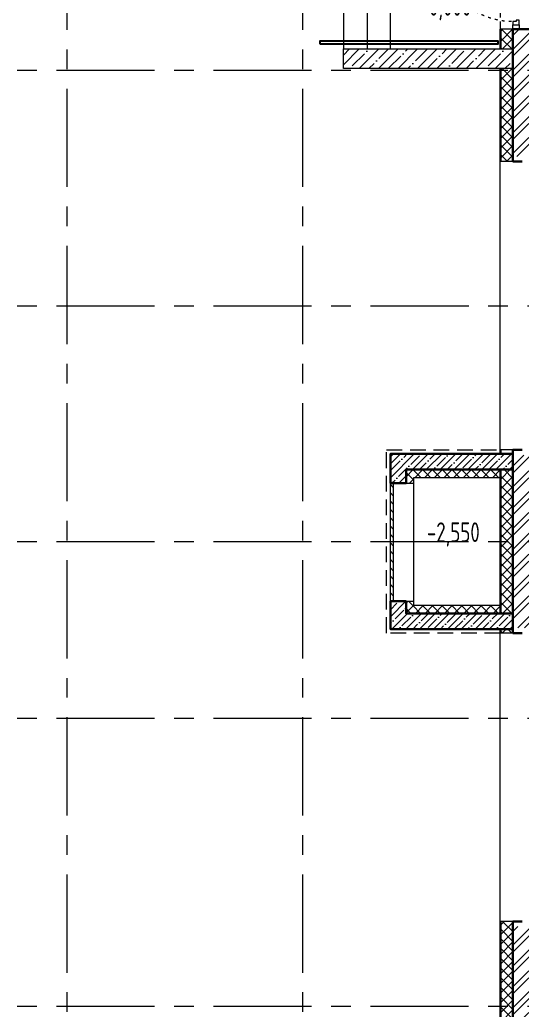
# Model space of a CAD drawing. Header units: millimetres. Extents: x -265044 to 366616, y 0 to 292181.
# Drawn here: x -218833 to -212435, y 82636 to 95240 of the extents above; entities that cross this region are included whole.
import ezdxf
from ezdxf import colors
from ezdxf.entities.mleader import LeaderData, LeaderLine
from ezdxf.math import Vec2, Vec3

# ---------------------------------------------------------------- set-up
doc = ezdxf.new("R2010")
doc.units = ezdxf.units.MM
doc.header["$MEASUREMENT"] = 0
for name, pattern in [('ACAD_ISO03W100', [30, 12, -18]), ('ADSK_Штриховая_ш2 п1', [3, 2, -1]), ('CENTER', [2, 1.25, -0.25, 0.25, -0.25])]:
    doc.linetypes.add(name, pattern=pattern)
doc.layers.get('0').update_dxf_attribs({"color": 250, "lineweight": 9})
for name, color, linetype, lineweight in [('_0', 250, 'Continuous', 9), ('АР_Двери', 5, 'Continuous', 18), ('АР_Лестницы', 250, 'Continuous', 15), ('АР_Лестницы ограждение', 94, 'Continuous', 25), ('АР_МосжилНии_Стены', 202, 'Continuous', 30), ('АР_Навесной фасад', 5, 'Continuous', 5), ('АР_Оси', 193, 'Continuous', 9), ('АР_Отметки', 250, 'Continuous', 15), ('АР_Сущ Несущая стена', 202, 'Continuous', 30), ('АР_тонкая линия', 250, 'Continuous', 0), ('АР_Утеплитель', 250, 'Continuous', 9), ('АР_Штриховка кирпич', 250, 'Continuous', 9), ('АР_Штриховка монолит', 250, 'Continuous', 9)]:
    doc.layers.add(name, color=color, linetype=linetype, lineweight=lineweight)
doc.styles.add('ISOCPEUR', font='isocpeur.ttf', dxfattribs={"width": 0.7})
pattern_1 = [(45, (-1163480.52, 164822.8), (-132.58252, 132.58252), []), (45, (-1163392.13, 164822.8), (-132.58252, 132.58252), [])]

# ---------------------------------------------------------------- blocks, each defined once
blk = doc.blocks.new('*U1041')
at = {"color": 8}
for points in [[(0, 0), (0, -80), (55, -80), (55, 0), (0, 0)], [(55, -80), (55, 0), (115, 0), (115, -40), (100, -40), (100, -80), (55, -80)], [(1095, -80), (1095, 0), (1035, 0), (1035, -40), (1050, -40), (1050, -80), (1095, -80)], [(1150, 0), (1150, -80), (1095, -80), (1095, 0), (1150, 0)]]:
    blk.add_lwpolyline(points, dxfattribs=at)
blk.add_lwpolyline([(100, -80), (100, -1030), (140, -1030), (140, -80)], close=True, dxfattribs=at)
at = {"color": 8, "linetype": 'ACAD_ISO03W100', "ltscale": 3}
blk.add_arc((100, -80), 950, 270, 0, dxfattribs=at)
blk = doc.blocks.new('_DotSmall')
at = {"color": 8, "linetype": 'ByBlock', "const_width": 0.5}
blk.add_lwpolyline([(-0.0625, 0, 1), (0.0625, 0, 1)], format="xyb", close=True, dxfattribs=at)

msp = doc.modelspace()

# ---------------------------------------------------------------- hatches: boundary and pattern name
at = {"layer": 'АР_Утеплитель', "ltscale": 100}
h = msp.add_hatch(dxfattribs=at)
h.set_pattern_fill('ANSI37', color=8, scale=700)
h.set_pattern_definition([(45, (-1188594.01, 129327.83), (-61.871843, 61.871843), []), (135, (-1188594.01, 129327.83), (-61.871843, -61.871843), [])])
h.paths.add_polyline_path([(-212704, 94868.9), (-212554, 94868.9), (-212554, 95120.7), (-212704, 95120.7)])
h.paths.add_polyline_path([(-212554, 94618.9), (-212704, 94618.9), (-212704, 93435.7), (-212554, 93435.7)])
h = msp.add_hatch(dxfattribs=at)
h.set_pattern_fill('ANSI37', color=8, scale=700, angle=180.03722)
h.paths.add_polyline_path([(-213913.7, 89415.3), (-212714.1, 89415.7), (-212714, 89516), (-213914.4, 89515.6)])
h = msp.add_hatch(dxfattribs=at)
h.set_pattern_fill('ANSI37', color=8, scale=700)
h.set_pattern_definition([(45, (-1188594.01, 122144.705), (-61.871843, 61.871843), []), (135, (-1188594.01, 122144.705), (-61.871843, -61.871843), [])])
h.paths.add_polyline_path([(-212704, 87685.8), (-212554, 87685.8), (-212554, 89515.8), (-212704, 89515.8)])
h.paths.add_polyline_path([(-212554, 87435.8), (-212704, 87435.8), (-212704, 87485.7), (-212554, 87485.7)])
h = msp.add_hatch(dxfattribs=at)
h.set_pattern_fill('ANSI37', color=8, scale=700, angle=180.03722)
h.paths.add_polyline_path([(-213914.1, 89343.5), (-213815.9, 89343.1), (-213816.1, 89419.9), (-213914, 89419.9)])
h = msp.add_hatch(dxfattribs=at)
h.set_pattern_fill('ANSI37', color=8, scale=700, angle=180.03722)
h.paths.add_polyline_path([(-213914, 87685.4), (-212717.9, 87685.8), (-212718, 87785.7), (-213914.8, 87785.3)])
h = msp.add_hatch(dxfattribs=at)
h.set_pattern_fill('ANSI37', color=8, scale=700, angle=180.03722)
h.paths.add_polyline_path([(-213914.2, 87785.3), (-213815.9, 87784.9), (-213816, 87842), (-213914.1, 87842)])
h = msp.add_hatch(dxfattribs=at)
h.set_pattern_fill('ANSI37', color=8, scale=700)
h.set_pattern_definition([(45, (-1156900.49, 104359.21), (-61.871843, 61.871843), []), (135, (-1156900.49, 104359.21), (-61.871843, -61.871843), [])])
h.paths.add_polyline_path([(-195712.5, 61455.7), (-195712.5, 61305.7), (-190533.9, 61305.7), (-190533.9, 66495.7), (-182210.4, 66495.7), (-182210.4, 66645.7), (-190683.9, 66645.7), (-190683.9, 61455.7)])
h.paths.add_polyline_path([(-195960.4, 61305.7), (-195960.4, 61455.7), (-198803.9, 61455.7), (-198803.9, 55105.7), (-211903.9, 55105.7), (-211903.9, 64815.7), (-205553.9, 64815.7), (-205553.9, 82045.7), (-212554, 82045.7), (-212554, 83765.7), (-212704, 83765.7), (-212704, 81895.7), (-205703.9, 81895.7), (-205703.9, 64965.7), (-212053.9, 64965.7), (-212053.9, 54955.7), (-198653.9, 54955.7), (-198653.9, 61305.7)])
at = {"layer": 'АР_Штриховка кирпич', "ltscale": 100}
h = msp.add_hatch(dxfattribs=at)
h.set_pattern_fill('ANSI32', color=8, scale=500)
h.set_pattern_definition(pattern_1)
h.paths.add_polyline_path([(-211914, 95120.7), (-212554, 95120.7), (-212554, 93500.7), (-211914, 93500.7)])
h = msp.add_hatch(dxfattribs=at)
h.set_pattern_fill('ANSI32', color=8, scale=500)
h.set_pattern_definition(pattern_1)
h.paths.add_polyline_path([(-211914, 89700.7), (-212554, 89700.7), (-212554, 87500.7), (-211914, 87500.7)])
h = msp.add_hatch(dxfattribs=at)
h.set_pattern_fill('ANSI31', color=8, scale=600, angle=-90)
h.set_pattern_definition([(315, (-328389.34, -81611.53), (53.033009, 53.033009), [])])
h.paths.add_polyline_path([(-214076.7, 89343.5), (-214076.7, 87842), (-214114, 87842), (-214114, 89343.5)])
h = msp.add_hatch(dxfattribs=at)
h.set_pattern_fill('ANSI32', color=8, scale=500)
h.set_pattern_definition(pattern_1)
h.paths.add_polyline_path([(-211914.1, 83700.7), (-212554, 83700.7), (-212554, 82045.7), (-205553.9, 82045.7), (-205553.9, 82685.7), (-211914, 82685.7)])
at = {"layer": 'АР_Штриховка монолит', "ltscale": 100}
h = msp.add_hatch(dxfattribs=at)
h.set_pattern_fill('ANSI35', color=8, scale=700)
h.set_pattern_definition([(45, (-1193814.99, 192380.82), (-123.743687, 123.743687), []), (45, (-1193691.24, 192380.82), (-123.743687, 123.743687), [218.75, -43.75, 0, -43.75])])
h.paths.add_polyline_path([(-214712.2, 94868.9), (-214712.2, 94618.9), (-212554, 94619), (-212554, 94868.9)])
h = msp.add_hatch(dxfattribs=at)
h.set_pattern_fill('ANSI35', color=8, scale=500)
h.paths.add_polyline_path([(-213914.2, 87842), (-214114.8, 87842), (-214114.8, 89343.5), (-213914, 89343.5), (-213914, 89515.8), (-212554, 89515.8), (-212554, 89715.7), (-214114, 89715.8), (-214114.2, 87485.8), (-212554, 87485.7), (-212554, 87685.7), (-213914.2, 87685.8)])

# ---------------------------------------------------------------- linework, layer by layer
at = {"color": 8, "ltscale": 100}
for p, q in [((-214711.1, 94618.9), (-214712.2, 94868.9)), ((-214712.2, 94868.9), (-212554, 94868.9)), ((-212554, 94618.9), (-214712.2, 94618.9))]:
    msp.add_line(p, q, dxfattribs=at)
at = {"layer": '_0', "color": 8, "ltscale": 100}
for points in [[(-214114, 89343.5), (-213914, 89343.5)], [(-213914, 87842), (-214114.2, 87842)]]:
    msp.add_lwpolyline(points, dxfattribs=at)
msp.add_lwpolyline([(-214076.7, 89343.5), (-214076.7, 87842), (-214114, 87842), (-214114, 89343.5)], close=True, dxfattribs=at)
at = {"layer": 'АР_Лестницы', "color": 8, "ltscale": 100}
for points in [[(-212714, 96570.7), (-214712.2, 96570.7), (-214712.2, 94868.9), (-212714, 94868.9)], [(-214411.6, 96570.7), (-214411.6, 94868.9)], [(-214115.3, 96570.7), (-214115.3, 94868.9)]]:
    msp.add_lwpolyline(points, dxfattribs=at)
at = {"layer": 'АР_Лестницы ограждение', "color": 8, "lineweight": 25}
msp.add_lwpolyline([(-215010.4, 94935.8), (-212742.9, 94935.8), (-212742.9, 94969.7), (-215010.4, 94969.7)], close=True, dxfattribs=at)
at = {"layer": 'АР_МосжилНии_Стены', "color": 8, "ltscale": 100}
for points in [[(-214114, 89343.5), (-213914, 89343.5)], [(-213914, 87842), (-214114.2, 87842)]]:
    msp.add_lwpolyline(points, dxfattribs=at)
at = {"layer": 'АР_Навесной фасад', "color": 8, "ltscale": 100}
for p, q in [((-212714, 94868.9), (-212714, 95120.7)), ((-212704, 94868.9), (-212704, 95120.7)), ((-212714, 89715.8), (-212714, 94618.9)), ((-212704, 93435.7), (-212704, 94618.9)), ((-212704, 89715.8), (-212704, 89765.7)), ((-212714, 87685.8), (-212714, 89515.8)), ((-212704, 87685.8), (-212704, 89515.8)), ((-213914, 89343.5), (-213815.9, 89343.6)), ((-212714, 88050.7), (-212714, 89150.7)), ((-212704, 88050.7), (-212704, 89150.7)), ((-213914.2, 87842), (-213816, 87842)), ((-212714, 81885.7), (-212714, 87485.7)), ((-212704, 87435.7), (-212704, 87485.7)), ((-212704, 81895.7), (-212704, 83765.7))]:
    msp.add_line(p, q, dxfattribs=at)
for points in [[(-212554, 95120.7), (-212714, 95120.7)], [(-212554, 93435.7), (-212714, 93435.7)], [(-212554, 89765.7), (-212714, 89765.7)], [(-212718, 87786), (-213816, 87785.5), (-213816, 89415.6), (-212714, 89415.6)], [(-212554, 87435.7), (-212714, 87435.7)], [(-212554, 83765.7), (-212714, 83765.7)]]:
    msp.add_lwpolyline(points, dxfattribs=at)
at = {"layer": 'АР_Оси', "color": 8, "linetype": 'CENTER', "ltscale": 1000}
for p, q in [((-218233.9, 134363.2), (-218233.9, 78630.8)), ((-215233.9, 134363.2), (-215233.9, 78630.8)), ((-224367.6, 94600.7), (-141189.2, 94600.7)), ((-224366.7, 91600.7), (-141188.3, 91600.7)), ((-224367.6, 88600.7), (-141189.2, 88600.7)), ((-224367.6, 86350.7), (-141189.2, 86350.7)), ((-224367.6, 82685.7), (-140770.4, 82685.7))]:
    msp.add_line(p, q, dxfattribs=at)
at = {"layer": 'АР_Сущ Несущая стена', "color": 8, "ltscale": 100}
for p, q in [((-212554, 93435.7), (-212554, 95120.7)), ((-212554, 95120.7), (-211914, 95120.7)), ((-212435.1, 93435.7), (-212554, 93435.7)), ((-212554, 87435.7), (-212554, 89765.7)), ((-212435.1, 89765.7), (-212554, 89765.7)), ((-212435.1, 87435.7), (-212554, 87435.7)), ((-212554, 82045.7), (-212554, 83765.7)), ((-212435.1, 83765.7), (-212554, 83765.7))]:
    msp.add_line(p, q, dxfattribs=at)
for points in [[(-214114, 89343.5), (-214114, 89715.8), (-212554, 89715.8)], [(-213914, 89515.8), (-213914, 89343.5)], [(-212554, 89515.8), (-213914, 89515.8)], [(-212554, 87485.7), (-214114.2, 87485.8), (-214114.2, 87842)], [(-213914.2, 87842), (-213914.2, 87685.8), (-212554, 87685.8)]]:
    msp.add_lwpolyline(points, dxfattribs=at)
at = {"layer": 'АР_тонкая линия', "color": 8, "linetype": 'ADSK_Штриховая_ш2 п1', "ltscale": 50}
msp.add_lwpolyline([(-212714, 96570.7), (-212714, 94868.9)], dxfattribs=at)
at = {"layer": 'АР_тонкая линия', "color": 8, "linetype": 'ADSK_Штриховая_ш2 п1', "ltscale": 100}
msp.add_lwpolyline([(-212714, 87435.7), (-214164.2, 87435.8), (-214164, 89765.8), (-212714, 89765.7)], dxfattribs=at)

# ---------------------------------------------------------------- block references
at = {"layer": 'АР_Двери', "color": 8, "rotation": 270}
msp.add_blockref('*U1041', (-212474, 96270.7), dxfattribs=at)

# ---------------------------------------------------------------- leaders
at = {"layer": 'АР_Отметки', "color": 8}
ml = msp.add_multileader_mtext('Standard', dxfattribs=at)
ml.set_content('%%P0,000', color=8, style='ISOCPEUR')
ml.set_leader_properties(color=8, linetype='Continuous', lineweight=-1)
ml.set_arrow_properties(name='DOTSMALL')
ml.build(insert=Vec2(0, 0))
ml.multileader.update_dxf_attribs({"has_text_frame": 1, "text_left_attachment_type": 4, "text_right_attachment_type": 4, "dogleg_length": 100, "arrow_head_size": 180})
ctx = ml.context
ctx.base_point, ctx.char_height, ctx.arrow_head_size, ctx.landing_gap_size, ctx.plane_origin = Vec3(-214349.8, 102516.7), 250, 180, 50, Vec3(-217420.9, 100927.1)
ctx.left_attachment, ctx.right_attachment = 4, 4
notes = []
notes.append((ctx, [(0, (0, 0, 0), (0, 0), (1, 0), 1, [])]))
ctx.mtext.insert, ctx.mtext.width, ctx.mtext.line_spacing_style, ctx.mtext.flow_direction = Vec3(-214299.8, 102850), 852.697, 2, 5
ml = msp.add_multileader_mtext('Standard', dxfattribs=at)
ml.set_content('-2,500', color=8, style='ISOCPEUR')
ml.set_leader_properties(color=8, linetype='Continuous', lineweight=-1)
ml.set_arrow_properties(name='DOTSMALL')
ml.build(insert=Vec2(0, 0))
ml.multileader.update_dxf_attribs({"has_text_frame": 1, "text_left_attachment_type": 4, "text_right_attachment_type": 4, "dogleg_length": 100, "arrow_head_size": 180})
ctx = ml.context
ctx.base_point, ctx.char_height, ctx.arrow_head_size, ctx.landing_gap_size, ctx.plane_origin = Vec3(-213774.6, 100681.9), 250, 180, 50, Vec3(-215935.9, 100090.7)
ctx.left_attachment, ctx.right_attachment = 4, 4
notes.append((ctx, [(0, (0, 0, 0), (0, 0), (1, 0), 1, [])]))
ctx.mtext.insert, ctx.mtext.width, ctx.mtext.line_spacing_style, ctx.mtext.flow_direction = Vec3(-213724.6, 101015.2), 852.697, 2, 5
ml = msp.add_multileader_mtext('Standard', dxfattribs=at)
ml.set_content('-0,880', color=8, style='ISOCPEUR')
ml.set_leader_properties(color=8, linetype='Continuous', lineweight=-1)
ml.set_arrow_properties(name='DOTSMALL')
ml.build(insert=Vec2(0, 0))
ml.multileader.update_dxf_attribs({"has_text_frame": 1, "text_left_attachment_type": 4, "text_right_attachment_type": 4, "dogleg_length": 100, "arrow_head_size": 180})
ctx = ml.context
ctx.base_point, ctx.char_height, ctx.arrow_head_size, ctx.landing_gap_size, ctx.plane_origin = Vec3(-213834.7, 97124.7, 0), 250, 180, 50, Vec3(-216149.9, 96698.7, 0)
ctx.left_attachment, ctx.right_attachment = 4, 4
notes.append((ctx, [(0, (0, 0, 0), (0, 0), (1, 0), 1, [])]))
ctx.mtext.insert, ctx.mtext.width, ctx.mtext.line_spacing_style, ctx.mtext.flow_direction = Vec3(-213784.7, 97458, 0), 525.177, 2, 5
ml = msp.add_multileader_mtext('Standard', dxfattribs=at)
ml.set_content('%%P0,000', color=8, style='ISOCPEUR')
ml.set_leader_properties(color=8, linetype='Continuous', lineweight=-1)
ml.set_arrow_properties(name='DOTSMALL')
ml.build(insert=Vec2(0, 0))
ml.multileader.update_dxf_attribs({"has_text_frame": 1, "text_left_attachment_type": 4, "text_right_attachment_type": 4, "dogleg_length": 100, "arrow_head_size": 180})
ctx = ml.context
ctx.base_point, ctx.char_height, ctx.arrow_head_size, ctx.landing_gap_size, ctx.plane_origin = Vec3(-213792, 95209.1, 0), 250, 180, 50, Vec3(-216863.1, 93619.6, 0)
ctx.left_attachment, ctx.right_attachment = 4, 4
notes.append((ctx, [(0, (0, 0, 0), (0, 0), (1, 0), 1, [])]))
ctx.mtext.insert, ctx.mtext.width, ctx.mtext.line_spacing_style, ctx.mtext.flow_direction = Vec3(-213742, 95542.4, 0), 852.697, 2, 5
ml = msp.add_multileader_mtext('Standard', dxfattribs=at)
ml.set_content('-2,550', color=8, style='ISOCPEUR')
ml.set_leader_properties(color=8, linetype='Continuous', lineweight=-1)
ml.set_arrow_properties(name='DOTSMALL')
ml.build(insert=Vec2(0, 0))
ml.multileader.update_dxf_attribs({"has_text_frame": 1, "text_left_attachment_type": 4, "text_right_attachment_type": 4, "dogleg_length": 100, "arrow_head_size": 180})
ctx = ml.context
ctx.base_point, ctx.char_height, ctx.arrow_head_size, ctx.landing_gap_size, ctx.plane_origin = Vec3(-213699, 88510.6), 250, 180, 50, Vec3(-212757.4, 87157)
ctx.left_attachment, ctx.right_attachment = 4, 4
notes.append((ctx, [(0, (0, 0, 0), (0, 0), (1, 0), 1, [])]))
ctx.mtext.insert, ctx.mtext.width, ctx.mtext.defined_height, ctx.mtext.line_spacing_style, ctx.mtext.flow_direction = Vec3(-213649, 88844), 599.198, 407.5, 2, 5
for ctx, leaders in notes:
    for number, flags, end, landing, length, lines in leaders:
        leader = LeaderData()
        leader.index, (leader.has_last_leader_line, leader.has_dogleg_vector, leader.attachment_direction) = number, flags
        leader.last_leader_point, leader.dogleg_vector, leader.dogleg_length = Vec3(end), Vec3(landing), length
        for number, points, colour, breaks in lines:
            line = LeaderLine()
            line.index, line.vertices, line.color, line.breaks = number, Vec3.list(points), colors.encode_raw_color(colour), breaks
            leader.lines.append(line)
        ctx.leaders.append(leader)

doc.saveas('drawing.dxf')
